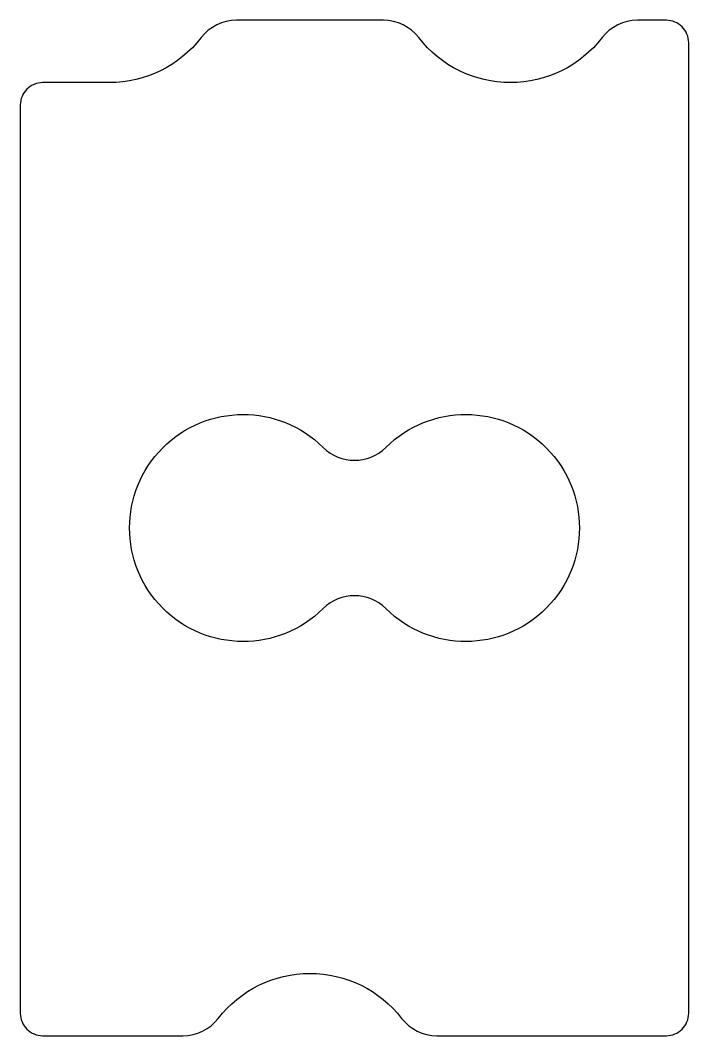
# Model space of a CAD drawing. Header units: millimetres. Extents: x 9.5 to 24.5, y 35.5 to 58.3.
import ezdxf

# ---------------------------------------------------------------- set-up
doc = ezdxf.new("R2010")
doc.units = ezdxf.units.MM
doc.layers.get('0').update_dxf_attribs({"linetype": 'CONTINUOUS'})

msp = doc.modelspace()

# ---------------------------------------------------------------- linework, layer by layer
for points in [[(18.85, 35.5), (24, 35.5, 0.414214), (24.5, 36), (24.5, 57.8, 0.414214), (24, 58.3), (23.35, 58.3, 0.232386), (22.558, 57.911, -0.491304), (18.442, 57.911, 0.232386), (17.65, 58.3), (14.35, 58.3, 0.232386), (13.558, 57.911, -0.232386), (11.5, 56.9), (10, 56.9, 0.414214), (9.5, 56.4), (9.5, 36, 0.414214), (10, 35.5), (13.15, 35.5, 0.232386), (13.942, 35.889, -0.491304), (18.058, 35.889, 0.232386)], [(17.704, 45.09, 0.411833), (16.296, 45.09, -2.400397), (16.296, 48.71, 0.411833), (17.704, 48.71, -2.400397)]]:
    msp.add_lwpolyline(points, format="xyb", close=True)

doc.saveas('drawing.dxf')
